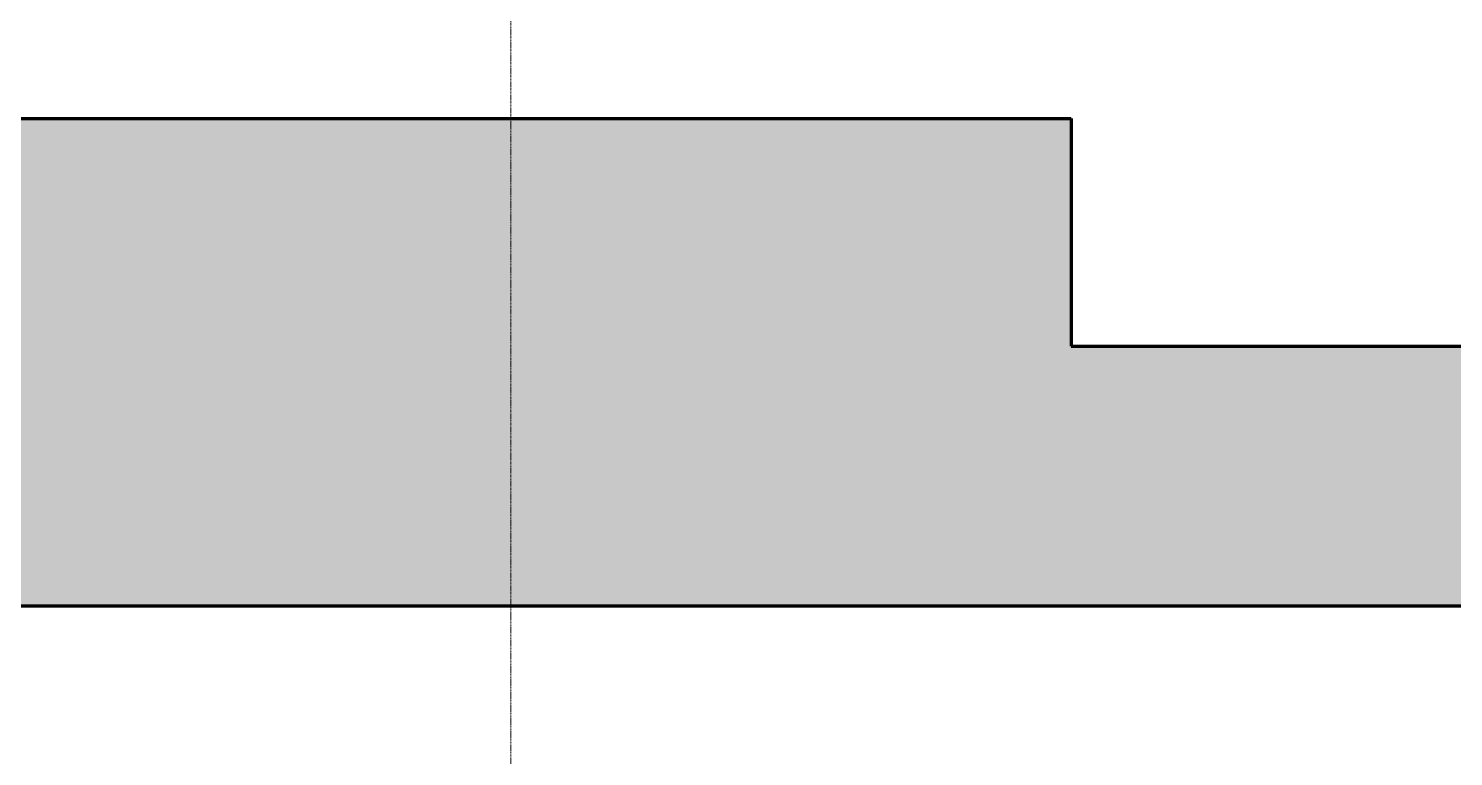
# Model space of a CAD drawing. Header units: millimetres. Extents: x -678720 to -601931, y -306 to 39239.
# Drawn here: x -655525 to -651146, y 8817 to 11056 of the extents above; entities that cross this region are included whole.
import ezdxf

# ---------------------------------------------------------------- set-up
doc = ezdxf.new("R2010")
doc.units = ezdxf.units.MM
doc.linetypes.add('DPA_Grid _ Level 100', pattern=[10, 5.5, -1.6, 1.3, -1.6])
for name, color, linetype, lineweight in [('A-WALL', 5, 'Continuous', 35), ('A-WALL-PATT', 1, 'Continuous', 35), ('S-GRID', 251, 'Continuous', 9)]:
    doc.layers.add(name, color=color, linetype=linetype, lineweight=lineweight)
pattern_1 = [(50, (0, 0), (728.7365, -63.7558), [76.2, -838.2]), (355, (0, 0), (-140.9716, 764.2276), [60.96, -670.56]), (100.451, (60.7, -5.3), (587.77, 700.46675), [64.76, -712.36]), (46.184, (0, 203.2), (1084.3162, -168.171), [114.3, -1257.3]), (96.636, (90.4, 189.2), (949.6099, 989.7098), [97.14, -1068.54]), (351.184, (0, 203.2), (949.6206, 989.7012), [91.44, -1005.84]), (21, (101.6, 152.4), (606.45787, -409.06057), [76.2, -838.2]), (326, (101.6, 152.4), (247.2083, 736.7529), [60.96, -670.56]), (71.451, (152.14, 118.3), (853.66825, 327.6855), [64.76, -712.36]), (37.5, (0, 0), (12.35469, 338.22012), [33.528, -628.904, 33.528, -647.192, -673.1]), (37.5, (0, 0), (12.35469, 338.22012), [-1343.152, 33.528, -639.572]), (7.5, (0, 0), (267.27887, 400.72213), [33.528, -354.584, 33.528, -613.664, -256.54]), (7.5, (0, 0), (267.27887, 400.72213), [-1035.304, 33.528, -223.012]), (327.5, (-226.57, 0), (542.36333, -22.91534), [33.528, -220.472, 33.528, -758.952, -1051.56]), (327.5, (-226.57, 0), (542.36333, -22.91534), [-1046.48, 33.528, -1018.032]), (317.5, (-328.17, 0), (592.51696, 101.7071), [33.528, -296.672, 33.528, -492.76, -746.76]), (317.5, (-328.17, 0), (592.51696, 101.7071), [-856.488, 33.528, -713.232])]

# ---------------------------------------------------------------- blocks, each defined once
blk = doc.blocks.new('*U1546')
at = {"layer": 'S-GRID', "linetype": 'DPA_Grid _ Level 100'}
blk.add_line((-21025, -8552.3), (-21025, 29060.4), dxfattribs=at)

msp = doc.modelspace()

# ---------------------------------------------------------------- hatches: boundary and pattern name
at = {"layer": 'A-WALL-PATT', "lineweight": 9}
h = msp.add_hatch(dxfattribs=at)
h.set_pattern_fill('FP_1', color=256, style=0, pattern_type=2)
h.set_pattern_definition(pattern_1)
h.paths.add_polyline_path([(-652320.8, 9279), (-652320.8, 10779), (-674883.7, 10779), (-674883.7, 9279), (-653789.1, 9279)])
h = msp.add_hatch(dxfattribs=at)
h.set_pattern_fill('FP_1', color=256, style=0, pattern_type=2)
h.set_pattern_definition(pattern_1)
h.paths.add_polyline_path([(-633817.4, 9279), (-633817.4, 10079), (-652320.8, 10079), (-652320.8, 9279), (-636913.4, 9279)])

# ---------------------------------------------------------------- linework, layer by layer
at = {"layer": 'A-WALL', "color": 7, "lineweight": 70}
for p, q in [((-674883.7, 10779), (-652320.8, 10779)), ((-652320.8, 10779), (-652320.8, 10079)), ((-652320.8, 10079), (-633817.4, 10079)), ((-652320.8, 9279), (-674883.7, 9279)), ((-633817.4, 9279), (-652320.8, 9279))]:
    msp.add_line(p, q, dxfattribs=at)

# ---------------------------------------------------------------- block references
msp.add_blockref('*U1546', (-633017.4, 9279))

doc.saveas('drawing.dxf')
